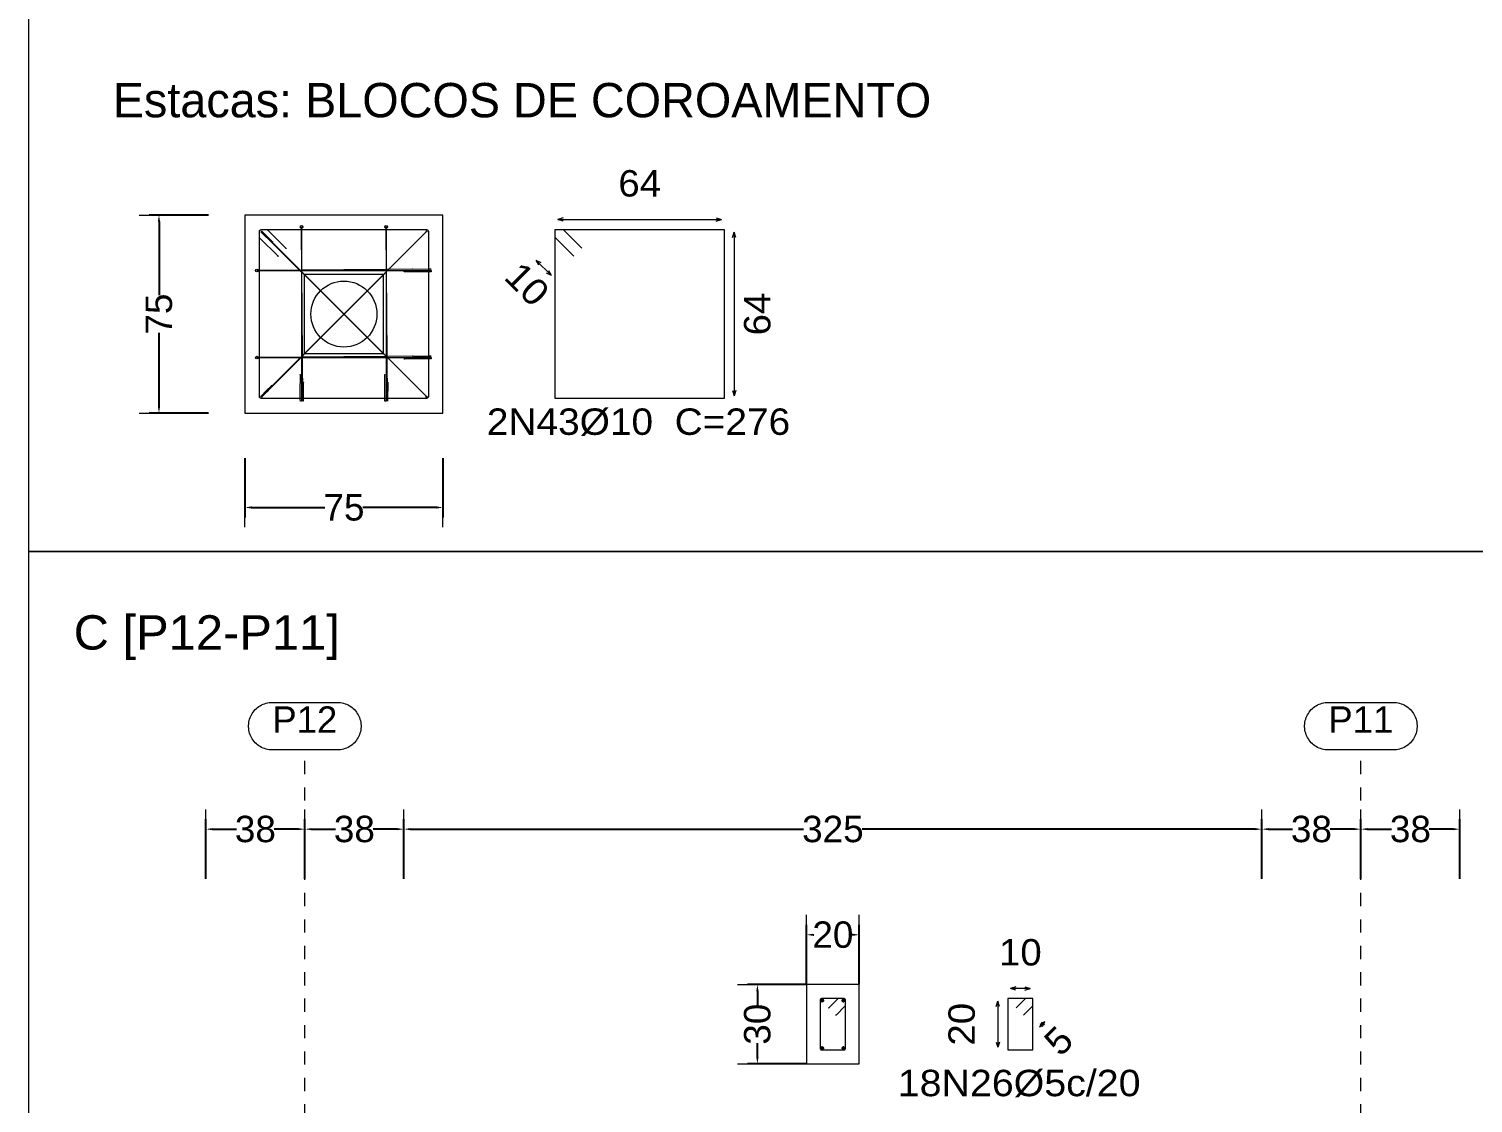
# Model space of a CAD drawing. Header units: millimetres. Extents: x 0 to 84, y 0 to 59.4.
# Drawn here: x 28.05 to 38.99, y 8.05 to 16.19 of the extents above; entities that cross this region are included whole.
import ezdxf
from ezdxf.enums import TextEntityAlignment as Align

# ---------------------------------------------------------------- set-up
doc = ezdxf.new("R2010")
doc.units = ezdxf.units.MM
doc.linetypes.add('CYPE_PUNTO', pattern=[0.075, 0, -0.075])
for name, color, linetype, lineweight in [('FUN_COTAS', 2, 'Continuous', 0), ('FUN_DES_ARMADURAS', 4, 'Continuous', 0), ('FUN_GEOMETRIA', 2, 'Continuous', 0), ('FUN_REFEREN', 2, 'Continuous', 0), ('FUN_TXT_ARMADURAS', 3, 'Continuous', 0), ('QUAD_LIMITES', 2, 'Continuous', 0)]:
    doc.layers.add(name, color=color, linetype=linetype, lineweight=lineweight)
doc.styles.add('CYPETXT', font='arial.ttf', dxfattribs={"height": 0.2})
doc.styles.add('CYPETXT_0.3', font='arial.ttf', dxfattribs={"height": 0.2})
doc.dimstyles.new('cype_arrow', dxfattribs={"dimtxt": 0.18, "dimasz": 0.05, "dimexe": 0.075, "dimexo": 0.075, "dimgap": 0, "dimtad": 0, "dimdec": 4, "dimzin": 0, "dimdsep": 46, "dimtxsty": 'CYPETXT_0.3', "dimcen": 0.09, "dimadec": 0, "dimazin": 0, "dimtfac": 1, "dimtdec": 4, "dimtofl": 0, "dimtmove": 2, "dimatfit": 3, "dimfxl": 1, "dimtolj": 1, "dimtzin": 0, "dimarcsym": 0})

# ---------------------------------------------------------------- blocks, each defined once
blk = doc.blocks.new('*D61')
at = {"layer": 'Defpoints', "color": 0}
for p in [(34.341, 9.326), (33.941, 8.876), (34.341, 8.876)]:
    blk.add_point(p, dxfattribs=at)
at = {"layer": 'FUN_COTAS', "color": 0, "lineweight": -2, "transparency": 16777216}
for p, q in [((33.941, 8.951), (33.941, 9.401)), ((33.991, 9.326), (33.996, 9.326)), ((34.291, 9.326), (34.285, 9.326)), ((34.341, 8.951), (34.341, 9.401))]:
    blk.add_line(p, q, dxfattribs=at)
at = {"layer": 'FUN_COTAS', "color": 0, "transparency": 16777216}
for points in [[(33.991, 9.334), (33.991, 9.318), (33.941, 9.326)], [(34.291, 9.334), (34.291, 9.318), (34.341, 9.326)]]:
    blk.add_solid(points, dxfattribs=at)
at = {"layer": 'FUN_COTAS', "color": 0, "transparency": 16777216, "insert": (34.141, 9.326), "char_height": 0.2, "attachment_point": 5, "style": 'CYPETXT_0.3'}
blk.add_mtext('\\A1;20', dxfattribs=at)
blk = doc.blocks.new('*D62')
at = {"layer": 'Defpoints', "color": 0}
for p in [(33.569, 8.949), (34.019, 8.949), (34.019, 8.349)]:
    blk.add_point(p, dxfattribs=at)
at = {"layer": 'FUN_COTAS', "color": 0, "lineweight": -2, "transparency": 16777216}
for p, q in [((33.944, 8.949), (33.494, 8.949)), ((33.569, 8.899), (33.569, 8.791)), ((33.569, 8.399), (33.569, 8.506)), ((33.944, 8.349), (33.494, 8.349))]:
    blk.add_line(p, q, dxfattribs=at)
at = {"layer": 'FUN_COTAS', "color": 0, "transparency": 16777216}
for points in [[(33.561, 8.899), (33.578, 8.899), (33.569, 8.949)], [(33.561, 8.399), (33.578, 8.399), (33.569, 8.349)]]:
    blk.add_solid(points, dxfattribs=at)
at = {"layer": 'FUN_COTAS', "color": 0, "transparency": 16777216, "insert": (33.569, 8.649), "char_height": 0.2, "attachment_point": 5, "rotation": 90, "style": 'CYPETXT_0.3'}
blk.add_mtext('\\A1;30', dxfattribs=at)
blk = doc.blocks.new('*D63')
at = {"layer": 'Defpoints', "color": 0}
for p in [(30.141, 10.126), (29.391, 9.676), (30.141, 9.676)]:
    blk.add_point(p, dxfattribs=at)
at = {"layer": 'FUN_COTAS', "color": 0, "lineweight": -2, "transparency": 16777216}
for p, q in [((29.391, 9.751), (29.391, 10.201)), ((30.141, 9.751), (30.141, 10.201)), ((29.441, 10.126), (29.622, 10.126)), ((30.091, 10.126), (29.909, 10.126))]:
    blk.add_line(p, q, dxfattribs=at)
at = {"layer": 'FUN_COTAS', "color": 0, "transparency": 16777216}
for points in [[(29.441, 10.134), (29.441, 10.118), (29.391, 10.126)], [(30.091, 10.134), (30.091, 10.118), (30.141, 10.126)]]:
    blk.add_solid(points, dxfattribs=at)
at = {"layer": 'FUN_COTAS', "color": 0, "transparency": 16777216, "insert": (29.766, 10.126), "char_height": 0.2, "attachment_point": 5, "style": 'CYPETXT_0.3'}
blk.add_mtext('\\A1;38', dxfattribs=at)
blk = doc.blocks.new('*D64')
at = {"layer": 'Defpoints', "color": 0}
for p in [(30.891, 10.126), (30.141, 9.676), (30.891, 9.676)]:
    blk.add_point(p, dxfattribs=at)
at = {"layer": 'FUN_COTAS', "color": 0, "lineweight": -2, "transparency": 16777216}
for p, q in [((30.141, 9.751), (30.141, 10.201)), ((30.891, 9.751), (30.891, 10.201)), ((30.191, 10.126), (30.372, 10.126)), ((30.841, 10.126), (30.659, 10.126))]:
    blk.add_line(p, q, dxfattribs=at)
at = {"layer": 'FUN_COTAS', "color": 0, "transparency": 16777216}
for points in [[(30.191, 10.134), (30.191, 10.118), (30.141, 10.126)], [(30.841, 10.134), (30.841, 10.118), (30.891, 10.126)]]:
    blk.add_solid(points, dxfattribs=at)
at = {"layer": 'FUN_COTAS', "color": 0, "transparency": 16777216, "insert": (30.516, 10.126), "char_height": 0.2, "attachment_point": 5, "style": 'CYPETXT_0.3'}
blk.add_mtext('\\A1;38', dxfattribs=at)
blk = doc.blocks.new('*D65')
at = {"layer": 'Defpoints', "color": 0}
for p in [(37.391, 10.126), (30.891, 9.676), (37.391, 9.676)]:
    blk.add_point(p, dxfattribs=at)
at = {"layer": 'FUN_COTAS', "color": 0, "lineweight": -2, "transparency": 16777216}
for p, q in [((30.891, 9.751), (30.891, 10.201)), ((37.391, 9.751), (37.391, 10.201)), ((30.941, 10.126), (33.919, 10.126)), ((37.341, 10.126), (34.362, 10.126))]:
    blk.add_line(p, q, dxfattribs=at)
at = {"layer": 'FUN_COTAS', "color": 0, "transparency": 16777216}
for points in [[(30.941, 10.134), (30.941, 10.118), (30.891, 10.126)], [(37.341, 10.134), (37.341, 10.118), (37.391, 10.126)]]:
    blk.add_solid(points, dxfattribs=at)
at = {"layer": 'FUN_COTAS', "color": 0, "transparency": 16777216, "insert": (34.141, 10.126), "char_height": 0.2, "attachment_point": 5, "style": 'CYPETXT_0.3'}
blk.add_mtext('\\A1;325', dxfattribs=at)
blk = doc.blocks.new('*D66')
at = {"layer": 'Defpoints', "color": 0}
for p in [(38.141, 10.126), (37.391, 9.676), (38.141, 9.676)]:
    blk.add_point(p, dxfattribs=at)
at = {"layer": 'FUN_COTAS', "color": 0, "lineweight": -2, "transparency": 16777216}
for p, q in [((37.391, 9.751), (37.391, 10.201)), ((38.141, 9.751), (38.141, 10.201)), ((37.441, 10.126), (37.622, 10.126)), ((38.091, 10.126), (37.909, 10.126))]:
    blk.add_line(p, q, dxfattribs=at)
at = {"layer": 'FUN_COTAS', "color": 0, "transparency": 16777216}
for points in [[(37.441, 10.134), (37.441, 10.118), (37.391, 10.126)], [(38.091, 10.134), (38.091, 10.118), (38.141, 10.126)]]:
    blk.add_solid(points, dxfattribs=at)
at = {"layer": 'FUN_COTAS', "color": 0, "transparency": 16777216, "insert": (37.766, 10.126), "char_height": 0.2, "attachment_point": 5, "style": 'CYPETXT_0.3'}
blk.add_mtext('\\A1;38', dxfattribs=at)
blk = doc.blocks.new('*D67')
at = {"layer": 'Defpoints', "color": 0}
for p in [(38.891, 10.126), (38.141, 9.676), (38.891, 9.676)]:
    blk.add_point(p, dxfattribs=at)
at = {"layer": 'FUN_COTAS', "color": 0, "lineweight": -2, "transparency": 16777216}
for p, q in [((38.141, 9.751), (38.141, 10.201)), ((38.891, 9.751), (38.891, 10.201)), ((38.191, 10.126), (38.372, 10.126)), ((38.841, 10.126), (38.659, 10.126))]:
    blk.add_line(p, q, dxfattribs=at)
at = {"layer": 'FUN_COTAS', "color": 0, "transparency": 16777216}
for points in [[(38.191, 10.134), (38.191, 10.118), (38.141, 10.126)], [(38.841, 10.134), (38.841, 10.118), (38.891, 10.126)]]:
    blk.add_solid(points, dxfattribs=at)
at = {"layer": 'FUN_COTAS', "color": 0, "transparency": 16777216, "insert": (38.516, 10.126), "char_height": 0.2, "attachment_point": 5, "style": 'CYPETXT_0.3'}
blk.add_mtext('\\A1;38', dxfattribs=at)
blk = doc.blocks.new('*D121')
at = {"layer": 'Defpoints', "color": 0}
for p in [(29.687, 13.012), (31.187, 13.012), (31.187, 12.562)]:
    blk.add_point(p, dxfattribs=at)
at = {"layer": 'FUN_COTAS', "color": 0, "lineweight": -2, "transparency": 16777216}
for p, q in [((29.687, 12.937), (29.687, 12.487)), ((31.187, 12.937), (31.187, 12.487)), ((29.737, 12.562), (30.293, 12.562)), ((31.137, 12.562), (30.58, 12.562))]:
    blk.add_line(p, q, dxfattribs=at)
at = {"layer": 'FUN_COTAS', "color": 0, "transparency": 16777216}
for points in [[(29.737, 12.571), (29.737, 12.554), (29.687, 12.562)], [(31.137, 12.571), (31.137, 12.554), (31.187, 12.562)]]:
    blk.add_solid(points, dxfattribs=at)
at = {"layer": 'FUN_COTAS', "color": 0, "transparency": 16777216, "insert": (30.437, 12.562), "char_height": 0.2, "attachment_point": 5, "style": 'CYPETXT_0.3'}
blk.add_mtext('\\A1;75', dxfattribs=at)
blk = doc.blocks.new('*D122')
at = {"layer": 'Defpoints', "color": 0}
for p in [(29.036, 14.777), (29.486, 14.777), (29.486, 13.277)]:
    blk.add_point(p, dxfattribs=at)
at = {"layer": 'FUN_COTAS', "color": 0, "lineweight": -2, "transparency": 16777216}
for p, q in [((29.411, 14.777), (28.961, 14.777)), ((29.036, 14.727), (29.036, 14.17)), ((29.036, 13.327), (29.036, 13.884)), ((29.411, 13.277), (28.961, 13.277))]:
    blk.add_line(p, q, dxfattribs=at)
at = {"layer": 'FUN_COTAS', "color": 0, "transparency": 16777216}
for points in [[(29.027, 14.727), (29.044, 14.727), (29.036, 14.777)], [(29.027, 13.327), (29.044, 13.327), (29.036, 13.277)]]:
    blk.add_solid(points, dxfattribs=at)
at = {"layer": 'FUN_COTAS', "color": 0, "transparency": 16777216, "insert": (29.036, 14.027), "char_height": 0.2, "attachment_point": 5, "rotation": 90, "style": 'CYPETXT_0.3'}
blk.add_mtext('\\A1;75', dxfattribs=at)

msp = doc.modelspace()

# ---------------------------------------------------------------- hatches: boundary and pattern name
at = {"layer": 'FUN_DES_ARMADURAS', "true_color": 0x000000}
h = msp.add_hatch(color=18, dxfattribs=at)
edge = h.paths.add_edge_path(flags=0)
edge.add_arc((29.84932, 14.60764), 0.0016, 0, 360)
h = msp.add_hatch(color=18, dxfattribs=at)
edge = h.paths.add_edge_path(flags=0)
edge.add_arc((29.89394, 14.5756), 0.0016, 0, 360)
h = msp.add_hatch(color=18, dxfattribs=at)
edge = h.paths.add_edge_path(flags=0)
edge.add_arc((29.93795, 14.46583), 0.0016, 0, 360)
h = msp.add_hatch(color=18, dxfattribs=at)
edge = h.paths.add_edge_path(flags=0)
edge.add_arc((29.99795, 14.52583), 0.0016, 0, 360)
h = msp.add_hatch(color=18, dxfattribs=at)
edge = h.paths.add_edge_path(flags=0)
edge.add_arc((30.89511, 14.34774), 0.0016, 0, 360)
h = msp.add_hatch(color=18, dxfattribs=at)
edge = h.paths.add_edge_path(flags=0)
edge.add_arc((30.9551, 14.36905), 0.0016, 0, 360)
h = msp.add_hatch(color=18, dxfattribs=at)
edge = h.paths.add_edge_path(flags=0)
edge.add_arc((30.89511, 13.68774), 0.0016, 0, 360)
h = msp.add_hatch(color=18, dxfattribs=at)
edge = h.paths.add_edge_path(flags=0)
edge.add_arc((30.9551, 13.70905), 0.0016, 0, 360)
h = msp.add_hatch(color=18, dxfattribs=at)
edge = h.paths.add_edge_path(flags=0)
edge.add_arc((30.10715, 13.56867), 0.0016, 0, 360)
h = msp.add_hatch(color=18, dxfattribs=at)
edge = h.paths.add_edge_path(flags=0)
edge.add_arc((30.74715, 13.56867), 0.0016, 0, 360)
h = msp.add_hatch(color=18, dxfattribs=at)
edge = h.paths.add_edge_path(flags=0)
edge.add_arc((29.88818, 13.48465), 0.0016, 0, 360)
h = msp.add_hatch(color=18, dxfattribs=at)
edge = h.paths.add_edge_path(flags=0)
edge.add_arc((30.12851, 13.50867), 0.0016, 0, 360)
h = msp.add_hatch(color=18, dxfattribs=at)
edge = h.paths.add_edge_path(flags=0)
edge.add_arc((30.76851, 13.50867), 0.0016, 0, 360)
h = msp.add_hatch(color=18, dxfattribs=at)
edge = h.paths.add_edge_path(flags=0)
edge.add_arc((29.85615, 13.44003), 0.0016, 0, 360)
h = msp.add_hatch(color=18, dxfattribs=at)
edge = h.paths.add_edge_path()
edge.add_arc((34.10984, 8.77286), 0.0016, 0, 360)
h = msp.add_hatch(color=18, dxfattribs=at)
edge = h.paths.add_edge_path()
edge.add_arc((34.16482, 8.71786), 0.0016, 0, 360)

# ---------------------------------------------------------------- linework, layer by layer
at = {"layer": 'FUN_COTAS', "color": 18, "true_color": 0x000000}
for p, q in [((28.88553, 14.77725), (29.18553, 14.77725)), ((28.88553, 13.27725), (29.18553, 13.27725)), ((29.68653, 12.41225), (29.68653, 12.71225)), ((31.18653, 12.41225), (31.18653, 12.71225)), ((29.39052, 9.97608), (29.39052, 10.27608)), ((30.14052, 9.97608), (30.14052, 10.27608)), ((30.14052, 9.97608), (30.14052, 10.27608)), ((30.89052, 9.97608), (30.89052, 10.27608)), ((30.89052, 9.97608), (30.89052, 10.27608)), ((37.39052, 9.97608), (37.39052, 10.27608)), ((37.39052, 9.97608), (37.39052, 10.27608)), ((38.14052, 9.97608), (38.14052, 10.27608)), ((38.14052, 9.97608), (38.14052, 10.27608)), ((38.89052, 9.97608), (38.89052, 10.27608)), ((33.94052, 9.17608), (33.94052, 9.47608)), ((34.34052, 9.17608), (34.34052, 9.47608)), ((33.41927, 8.94858), (33.71927, 8.94858)), ((33.41927, 8.34858), (33.71927, 8.34858))]:
    msp.add_line(p, q, dxfattribs=at)
at = {"layer": 'FUN_COTAS', "color": 18, "linetype": 'CYPE_PUNTO', "true_color": 0x000000}
for p, q in [((30.14052, 4.74258), (30.14052, 10.72608)), ((38.14052, 4.74258), (38.14052, 10.72608))]:
    msp.add_line(p, q, dxfattribs=at)
at = {"layer": 'FUN_COTAS', "color": 18, "true_color": 0x000000}
for points in [[(30.38652, 11.08608), (30.39854, 11.08567), (30.41051, 11.08447), (30.42238, 11.08247), (30.43408, 11.07968), (30.44557, 11.07612), (30.45679, 11.07179), (30.4677, 11.06673), (30.47825, 11.06095), (30.48839, 11.05448), (30.49808, 11.04734), (30.50726, 11.03957), (30.51591, 11.03121), (30.52398, 11.02229), (30.53143, 11.01285), (30.53824, 11.00293), (30.54437, 10.99258), (30.5498, 10.98185), (30.55449, 10.97077), (30.55844, 10.95941), (30.56162, 10.9478), (30.56401, 10.93602), (30.56562, 10.92409), (30.56642, 10.91209), (30.56642, 10.90006), (30.56562, 10.88806), (30.56401, 10.87614), (30.56162, 10.86435), (30.55844, 10.85275), (30.55449, 10.84138), (30.5498, 10.83031), (30.54437, 10.81957), (30.53824, 10.80922), (30.53143, 10.7993), (30.52398, 10.78986), (30.51591, 10.78094), (30.50726, 10.77258), (30.49808, 10.76481), (30.48839, 10.75768), (30.47825, 10.7512), (30.4677, 10.74542), (30.45679, 10.74036), (30.44557, 10.73604), (30.43408, 10.73247), (30.42238, 10.72968), (30.41051, 10.72768), (30.39854, 10.72648), (30.38652, 10.72608), (29.89452, 10.72608), (29.8825, 10.72648), (29.87053, 10.72768), (29.85867, 10.72968), (29.84697, 10.73247), (29.83548, 10.73604), (29.82425, 10.74036), (29.81334, 10.74542), (29.80279, 10.7512), (29.79265, 10.75768), (29.78297, 10.76481), (29.77378, 10.77258), (29.76513, 10.78094), (29.75706, 10.78986), (29.74961, 10.7993), (29.7428, 10.80922), (29.73667, 10.81957), (29.73125, 10.83031), (29.72655, 10.84138), (29.7226, 10.85275), (29.71943, 10.86435), (29.71703, 10.87614), (29.71543, 10.88806), (29.71462, 10.90006), (29.71462, 10.91209), (29.71543, 10.92409), (29.71703, 10.93602), (29.71943, 10.9478), (29.7226, 10.95941), (29.72655, 10.97077), (29.73125, 10.98185), (29.73667, 10.99258), (29.7428, 11.00293), (29.74961, 11.01285), (29.75706, 11.02229), (29.76513, 11.03121), (29.77378, 11.03957), (29.78297, 11.04734), (29.79265, 11.05448), (29.80279, 11.06095), (29.81334, 11.06673), (29.82425, 11.07179), (29.83548, 11.07612), (29.84697, 11.07968), (29.85867, 11.08247), (29.87053, 11.08447), (29.8825, 11.08567), (29.89452, 11.08608), (30.38652, 11.08608)], [(38.38652, 11.08608), (38.39854, 11.08567), (38.41051, 11.08447), (38.42238, 11.08247), (38.43408, 11.07968), (38.44557, 11.07612), (38.45679, 11.07179), (38.4677, 11.06673), (38.47825, 11.06095), (38.48839, 11.05448), (38.49808, 11.04734), (38.50726, 11.03957), (38.51591, 11.03121), (38.52398, 11.02229), (38.53143, 11.01285), (38.53824, 11.00293), (38.54437, 10.99258), (38.5498, 10.98185), (38.55449, 10.97077), (38.55844, 10.95941), (38.56162, 10.9478), (38.56401, 10.93602), (38.56562, 10.92409), (38.56642, 10.91209), (38.56642, 10.90006), (38.56562, 10.88806), (38.56401, 10.87614), (38.56162, 10.86435), (38.55844, 10.85275), (38.55449, 10.84138), (38.5498, 10.83031), (38.54437, 10.81957), (38.53824, 10.80922), (38.53143, 10.7993), (38.52398, 10.78986), (38.51591, 10.78094), (38.50726, 10.77258), (38.49808, 10.76481), (38.48839, 10.75768), (38.47825, 10.7512), (38.4677, 10.74542), (38.45679, 10.74036), (38.44557, 10.73604), (38.43408, 10.73247), (38.42238, 10.72968), (38.41051, 10.72768), (38.39854, 10.72648), (38.38652, 10.72608), (37.89452, 10.72608), (37.8825, 10.72648), (37.87053, 10.72768), (37.85867, 10.72968), (37.84697, 10.73247), (37.83548, 10.73604), (37.82425, 10.74036), (37.81334, 10.74542), (37.80279, 10.7512), (37.79265, 10.75768), (37.78297, 10.76481), (37.77378, 10.77258), (37.76513, 10.78094), (37.75706, 10.78986), (37.74961, 10.7993), (37.7428, 10.80922), (37.73667, 10.81957), (37.73125, 10.83031), (37.72655, 10.84138), (37.7226, 10.85275), (37.71943, 10.86435), (37.71703, 10.87614), (37.71543, 10.88806), (37.71462, 10.90006), (37.71462, 10.91209), (37.71543, 10.92409), (37.71703, 10.93602), (37.71943, 10.9478), (37.7226, 10.95941), (37.72655, 10.97077), (37.73125, 10.98185), (37.73667, 10.99258), (37.7428, 11.00293), (37.74961, 11.01285), (37.75706, 11.02229), (37.76513, 11.03121), (37.77378, 11.03957), (37.78297, 11.04734), (37.79265, 11.05448), (37.80279, 11.06095), (37.81334, 11.06673), (37.82425, 11.07179), (37.83548, 11.07612), (37.84697, 11.07968), (37.85867, 11.08247), (37.87053, 11.08447), (37.8825, 11.08567), (37.89452, 11.08608), (38.38652, 11.08608)]]:
    msp.add_lwpolyline(points, close=True, dxfattribs=at)
at = {"layer": 'FUN_DES_ARMADURAS', "color": 18, "true_color": 0x000000}
for p, q in [((34.04552, 8.82858), (34.07552, 8.82858)), ((34.06052, 8.81358), (34.06052, 8.84358)), ((34.20552, 8.82858), (34.23552, 8.82858)), ((34.22052, 8.81358), (34.22052, 8.84358)), ((34.04552, 8.46858), (34.07552, 8.46858)), ((34.06052, 8.45358), (34.06052, 8.48358)), ((34.20552, 8.46858), (34.23552, 8.46858)), ((34.22052, 8.45358), (34.22052, 8.48358))]:
    msp.add_line(p, q, dxfattribs=at)
for points in [[(29.93795, 14.46583), (29.80069, 14.60309), (29.79761, 14.6077), (29.79653, 14.61313), (29.79653, 14.65305), (29.79843, 14.66015), (29.80363, 14.66535), (29.81073, 14.66725), (31.06233, 14.66725), (31.06943, 14.66535), (31.07463, 14.66015), (31.07653, 14.65305), (31.07653, 13.40145), (31.07463, 13.39435), (31.06943, 13.38915), (31.06233, 13.38725), (29.81073, 13.38725), (29.80363, 13.38915), (29.79843, 13.39435), (29.79653, 13.40145), (29.79653, 14.65305), (29.79843, 14.66015), (29.80363, 14.66535), (29.81073, 14.66725), (29.85064, 14.66725), (29.85608, 14.66617), (29.86069, 14.66309), (29.99795, 14.52583)], [(30.12851, 13.50867), (30.12747, 13.37141), (30.12742, 13.36833), (30.12735, 13.36725), (30.12674, 13.36725), (30.12662, 13.36915), (30.1265, 13.37435), (30.12642, 13.38145), (30.11664, 14.67305), (30.11658, 14.68015), (30.11654, 14.68535), (30.11653, 14.68725), (30.11653, 14.68535), (30.11653, 14.68015), (30.11653, 14.67305), (30.11653, 13.38145), (30.1165, 13.37435), (30.11642, 13.36915), (30.11631, 13.36725), (30.10674, 13.36725), (30.10662, 13.36915), (30.1065, 13.37435), (30.10642, 13.38145), (30.10612, 13.42136), (30.10609, 13.4268), (30.10611, 13.43141), (30.10715, 13.56867)], [(30.76851, 13.50867), (30.76747, 13.37141), (30.76742, 13.36833), (30.76735, 13.36725), (30.76674, 13.36725), (30.76662, 13.36915), (30.7665, 13.37435), (30.76642, 13.38145), (30.75664, 14.67305), (30.75658, 14.68015), (30.75654, 14.68535), (30.75653, 14.68725), (30.75653, 14.68535), (30.75653, 14.68015), (30.75653, 14.67305), (30.75653, 13.38145), (30.7565, 13.37435), (30.75642, 13.36915), (30.75631, 13.36725), (30.74674, 13.36725), (30.74662, 13.36915), (30.7465, 13.37435), (30.74642, 13.38145), (30.74612, 13.42136), (30.74609, 13.4268), (30.74611, 13.43141), (30.74715, 13.56867)], [(32.17895, 14.46583), (32.03753, 14.60725), (32.03753, 14.66725), (33.31753, 14.66725), (33.31753, 13.38725), (32.03753, 13.38725), (32.03753, 14.66725), (32.09753, 14.66725), (32.23895, 14.52583)], [(29.84932, 14.60764), (29.80924, 14.64808), (29.80796, 14.64937), (29.80752, 14.64984), (29.80772, 14.65004), (29.80854, 14.64927), (29.81073, 14.64711), (29.81371, 14.64415), (31.05637, 13.40737), (31.05935, 13.40441), (31.06153, 13.40224), (31.06233, 13.40145), (31.06153, 13.40224), (31.05936, 13.40442), (31.05639, 13.40739), (29.81667, 14.64711), (29.8137, 14.65008), (29.81154, 14.65227), (29.81077, 14.65309), (29.81366, 14.65598), (29.81448, 14.6552), (29.81667, 14.65305), (29.81965, 14.65009), (29.84965, 14.62024), (29.85192, 14.61797), (29.85385, 14.61604), (29.89394, 14.5756)], [(29.85615, 13.44003), (29.81571, 13.39995), (29.81441, 13.39867), (29.81394, 13.39823), (29.81374, 13.39844), (29.81451, 13.39926), (29.81667, 13.40145), (29.81962, 13.40443), (31.0564, 14.64709), (31.05937, 14.65007), (31.06153, 14.65225), (31.06233, 14.65305), (31.06153, 14.65225), (31.05936, 14.65008), (31.05639, 14.64711), (29.81667, 13.40739), (29.81369, 13.40442), (29.8115, 13.40226), (29.81069, 13.40149), (29.8078, 13.40438), (29.80857, 13.4052), (29.81073, 13.40739), (29.81368, 13.41037), (29.84354, 13.44037), (29.84581, 13.44264), (29.84774, 13.44457), (29.88818, 13.48465)], [(30.9551, 14.36905), (31.09237, 14.36813), (31.09545, 14.36809), (31.09653, 14.36802), (31.09653, 14.36745), (31.09463, 14.36734), (31.08943, 14.36722), (31.08233, 14.36714), (29.79073, 14.35736), (29.78363, 14.3573), (29.77843, 14.35726), (29.77653, 14.35725), (29.77843, 14.35725), (29.78363, 14.35725), (29.79073, 14.35725), (31.08233, 14.35725), (31.08943, 14.35722), (31.09463, 14.35715), (31.09653, 14.35705), (31.09653, 14.34745), (31.09463, 14.34734), (31.08943, 14.34722), (31.08233, 14.34714), (31.04241, 14.34684), (31.03698, 14.34681), (31.03237, 14.34682), (30.89511, 14.34774)], [(30.9551, 13.70905), (31.09237, 13.70813), (31.09545, 13.70809), (31.09653, 13.70802), (31.09653, 13.70745), (31.09463, 13.70734), (31.08943, 13.70722), (31.08233, 13.70714), (29.79073, 13.69736), (29.78363, 13.6973), (29.77843, 13.69726), (29.77653, 13.69725), (29.77843, 13.69725), (29.78363, 13.69725), (29.79073, 13.69725), (31.08233, 13.69725), (31.08943, 13.69722), (31.09463, 13.69715), (31.09653, 13.69705), (31.09653, 13.68745), (31.09463, 13.68734), (31.08943, 13.68722), (31.08233, 13.68714), (31.04241, 13.68684), (31.03698, 13.68681), (31.03237, 13.68682), (30.89511, 13.68774)], [(34.16482, 8.71786), (34.23259, 8.78565), (34.23476, 8.7889), (34.23552, 8.79272), (34.23552, 8.83358), (34.23418, 8.83858), (34.23053, 8.84224), (34.22553, 8.84358), (34.05552, 8.84358), (34.05052, 8.84224), (34.04686, 8.83858), (34.04552, 8.83358), (34.04552, 8.46358), (34.04686, 8.45858), (34.05052, 8.45492), (34.05552, 8.45358), (34.22552, 8.45358), (34.23052, 8.45492), (34.23418, 8.45858), (34.23552, 8.46358), (34.23552, 8.83358), (34.23418, 8.83858), (34.23053, 8.84224), (34.22553, 8.84358), (34.18468, 8.84358), (34.18086, 8.84282), (34.17761, 8.84065), (34.10984, 8.77286)], [(35.58532, 8.71786), (35.65602, 8.78858), (35.65602, 8.84358), (35.46602, 8.84358), (35.46602, 8.45358), (35.65602, 8.45358), (35.65602, 8.84358), (35.60104, 8.84358), (35.53034, 8.77286)]]:
    msp.add_lwpolyline(points, dxfattribs=at)
for centre, radius in [((30.11653, 14.68725), 0.01), ((30.75653, 14.68725), 0.01), ((29.84932, 14.60764), 0.0016), ((29.89394, 14.5756), 0.0016), ((31.06233, 14.65305), 0.0042), ((29.93795, 14.46583), 0.0016), ((29.99795, 14.52583), 0.0016), ((29.77653, 14.35725), 0.01), ((30.89511, 14.34774), 0.0016), ((30.9551, 14.36905), 0.0016), ((29.77653, 13.69725), 0.01), ((30.89511, 13.68774), 0.0016), ((30.9551, 13.70905), 0.0016), ((30.10715, 13.56867), 0.0016), ((30.74715, 13.56867), 0.0016), ((29.88818, 13.48465), 0.0016), ((30.12851, 13.50867), 0.0016), ((30.76851, 13.50867), 0.0016), ((29.85615, 13.44003), 0.0016), ((31.06233, 13.40145), 0.0042), ((34.06052, 8.82858), 0.01), ((34.10984, 8.77286), 0.0016), ((34.22052, 8.82858), 0.01), ((34.16482, 8.71786), 0.0016), ((34.06052, 8.46858), 0.01), ((34.22052, 8.46858), 0.01)]:
    msp.add_circle(centre, radius, dxfattribs=at)
at = {"layer": 'FUN_GEOMETRIA', "color": 18, "true_color": 0x000000}
for points in [[(29.68653, 13.27725), (31.18653, 13.27725), (31.18653, 14.77725), (29.68653, 14.77725), (29.68653, 13.27725)], [(30.13653, 13.72725), (30.73653, 13.72725), (30.73653, 14.32725), (30.13653, 14.32725), (30.13653, 13.72725)], [(33.94052, 8.94858), (33.94052, 8.34858), (34.34052, 8.34858), (34.34052, 8.94858), (33.94052, 8.94858)]]:
    msp.add_lwpolyline(points, close=True, dxfattribs=at)
msp.add_circle((30.43653, 14.02725), 0.25, dxfattribs=at)
at = {"layer": 'FUN_TXT_ARMADURAS', "color": 18, "true_color": 0x000000}
for p, q in [((32.09773, 14.75475), (32.05773, 14.74225)), ((32.09773, 14.72975), (32.05773, 14.74225)), ((32.05773, 14.74225), (33.29733, 14.74225)), ((33.25733, 14.75475), (33.29733, 14.74225)), ((33.25733, 14.72975), (33.29733, 14.74225)), ((33.38003, 14.60705), (33.39253, 14.64705)), ((33.40503, 14.60705), (33.39253, 14.64705)), ((33.39253, 14.64705), (33.39253, 13.40745)), ((31.91216, 14.39674), (31.89271, 14.43387)), ((31.92984, 14.41442), (31.89271, 14.43387)), ((32.00557, 14.32101), (31.89271, 14.43387)), ((31.96844, 14.34046), (32.00557, 14.32101)), ((31.98612, 14.35814), (32.00557, 14.32101)), ((33.38003, 13.44745), (33.39253, 13.40745)), ((33.40503, 13.44745), (33.39253, 13.40745)), ((35.52622, 8.93108), (35.48622, 8.91858)), ((35.52622, 8.90608), (35.48622, 8.91858)), ((35.63582, 8.91858), (35.48622, 8.91858)), ((35.59582, 8.93108), (35.63582, 8.91858)), ((35.59582, 8.90608), (35.63582, 8.91858)), ((35.37852, 8.78338), (35.39102, 8.82338)), ((35.40352, 8.78338), (35.39102, 8.82338)), ((35.39102, 8.82338), (35.39102, 8.47378)), ((35.70569, 8.6261), (35.74782, 8.66824)), ((35.72513, 8.66322), (35.70569, 8.6261)), ((35.74281, 8.64555), (35.70569, 8.6261)), ((35.7107, 8.64879), (35.74782, 8.66824)), ((35.72838, 8.63112), (35.74782, 8.66824)), ((35.37852, 8.51378), (35.39102, 8.47378)), ((35.40352, 8.51378), (35.39102, 8.47378))]:
    msp.add_line(p, q, dxfattribs=at)
at = {"layer": 'QUAD_LIMITES', "color": 18, "true_color": 0x000000}
for points in [[(28.05021, 26.29833), (50.25892, 26.29833), (50.25892, 12.22877), (28.05021, 12.22877)], [(28.05021, 12.22877), (46.1617, 12.22877), (46.1617, 3.54233), (28.05021, 3.54233)]]:
    msp.add_lwpolyline(points, close=True, dxfattribs=at)

# ---------------------------------------------------------------- texts
at = {"layer": 'FUN_COTAS', "color": 18, "true_color": 0x000000, "style": 'CYPETXT', "width": 0.989671}
for s, p, p2 in [('P12', (29.89452, 10.85608), (30.38652, 10.85608)), ('P11', (37.89452, 10.85608), (38.38652, 10.85608))]:
    msp.add_text(s, height=0.2, dxfattribs=at).set_placement(p, p2, align=Align.FIT)
at = {"layer": 'FUN_REFEREN', "color": 18, "true_color": 0x000000, "style": 'CYPETXT', "width": 1.019078}
msp.add_text('C [P12-P11]', height=0.26, dxfattribs=at).set_placement((28.38952, 11.48608), (30.40582, 11.48608), align=Align.FIT)
at = {"layer": 'FUN_TXT_ARMADURAS', "color": 18, "true_color": 0x000000, "style": 'CYPETXT'}
for s, height, width, p, p2 in [('Estacas: BLOCOS DE COROAMENTO', 0.26, 0.97537, (28.68553, 15.51725), (34.88653, 15.51725)), ('64', 0.2, 1.042546, (32.51553, 14.91725), (32.83953, 14.91725)), ('2N43%%c10  C=276', 0.2, 1.052969, (31.51953, 13.11225), (33.81753, 13.11225)), ('10', 0.2, 1.042546, (35.39902, 9.09358), (35.72302, 9.09358)), ('18N26%%c5c/20', 0.2, 1.066614, (34.63252, 8.10358), (36.47152, 8.10358))]:
    msp.add_text(s, height=height, dxfattribs=dict(at, width=width)).set_placement(p, p2, align=Align.FIT)
at = {"layer": 'FUN_TXT_ARMADURAS', "color": 18, "true_color": 0x000000, "style": 'CYPETXT', "width": 1.042546}
for s, rotation, p, p2 in [('10', 315, (31.64013, 14.29754), (31.86924, 14.06844)), ('64', 90, (33.66753, 13.86525), (33.66753, 14.18925)), ('20', 90, (35.21602, 8.48658), (35.21602, 8.81058)), ('5', 45.007419, (35.86396, 8.39546), (35.9785, 8.51003))]:
    msp.add_text(s, height=0.2, rotation=rotation, dxfattribs=at).set_placement(p, p2, align=Align.FIT)

# ---------------------------------------------------------------- dimensions: what is measured, and where the dimension line sits
at = {"layer": 'FUN_COTAS', "color": 18, "true_color": 0x000000}
for p1, p2, distance, text, picture, middle in [((29.48553, 13.27725), (29.48553, 14.77725), 0.45, '75', '*D122', (29.03553, 14.02725)), ((29.68653, 13.01225), (31.18653, 13.01225), -0.45, '75', '*D121', (30.43653, 12.56225)), ((29.39052, 9.67608), (30.14052, 9.67608), 0.45, '38', '*D63', (29.76552, 10.12608)), ((30.14052, 9.67608), (30.89052, 9.67608), 0.45, '38', '*D64', (30.51552, 10.12608)), ((30.89052, 9.67608), (37.39052, 9.67608), 0.45, '325', '*D65', (34.14052, 10.12608)), ((37.39052, 9.67608), (38.14052, 9.67608), 0.45, '38', '*D66', (37.76552, 10.12608)), ((38.14052, 9.67608), (38.89052, 9.67608), 0.45, '38', '*D67', (38.51552, 10.12608)), ((33.94052, 8.87608), (34.34052, 8.87608), 0.45, '20', '*D61', (34.14052, 9.32608)), ((34.01927, 8.34858), (34.01927, 8.94858), 0.45, '30', '*D62', (33.56927, 8.64858))]:
    dim = msp.add_aligned_dim(p1=p1, p2=p2, distance=distance, text=text, dimstyle='cype_arrow', dxfattribs=at)
    dim.commit()
    dim.dimension.update_dxf_attribs({"geometry": picture, "text_midpoint": middle})

doc.saveas('drawing.dxf')
